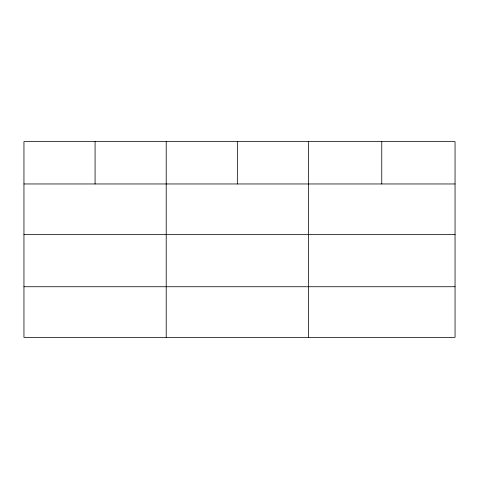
<?xml version="1.0" encoding="UTF-8"?>
<svg xmlns="http://www.w3.org/2000/svg" width="479" height="479" viewBox="0 0 479 479"><rect width="100%" height="100%" fill="white"/><g stroke="black" fill="none" stroke-linecap="round" stroke-linejoin="round"><path stroke-width="0.72" d="M455.05 234.584L455.05 141.64L23.95 141.64L23.95 337.36L455.05 337.36L455.05 234.584L23.95 234.584M23.95 183.96L455.05 183.96M23.95 286.735L455.05 286.735M381.763 141.64L381.763 183.96M308.476 141.64L308.476 337.36M237.344 141.64L237.344 183.96M166.213 141.64L166.213 337.36M95.082 141.64L95.082 183.96"/></g></svg>
